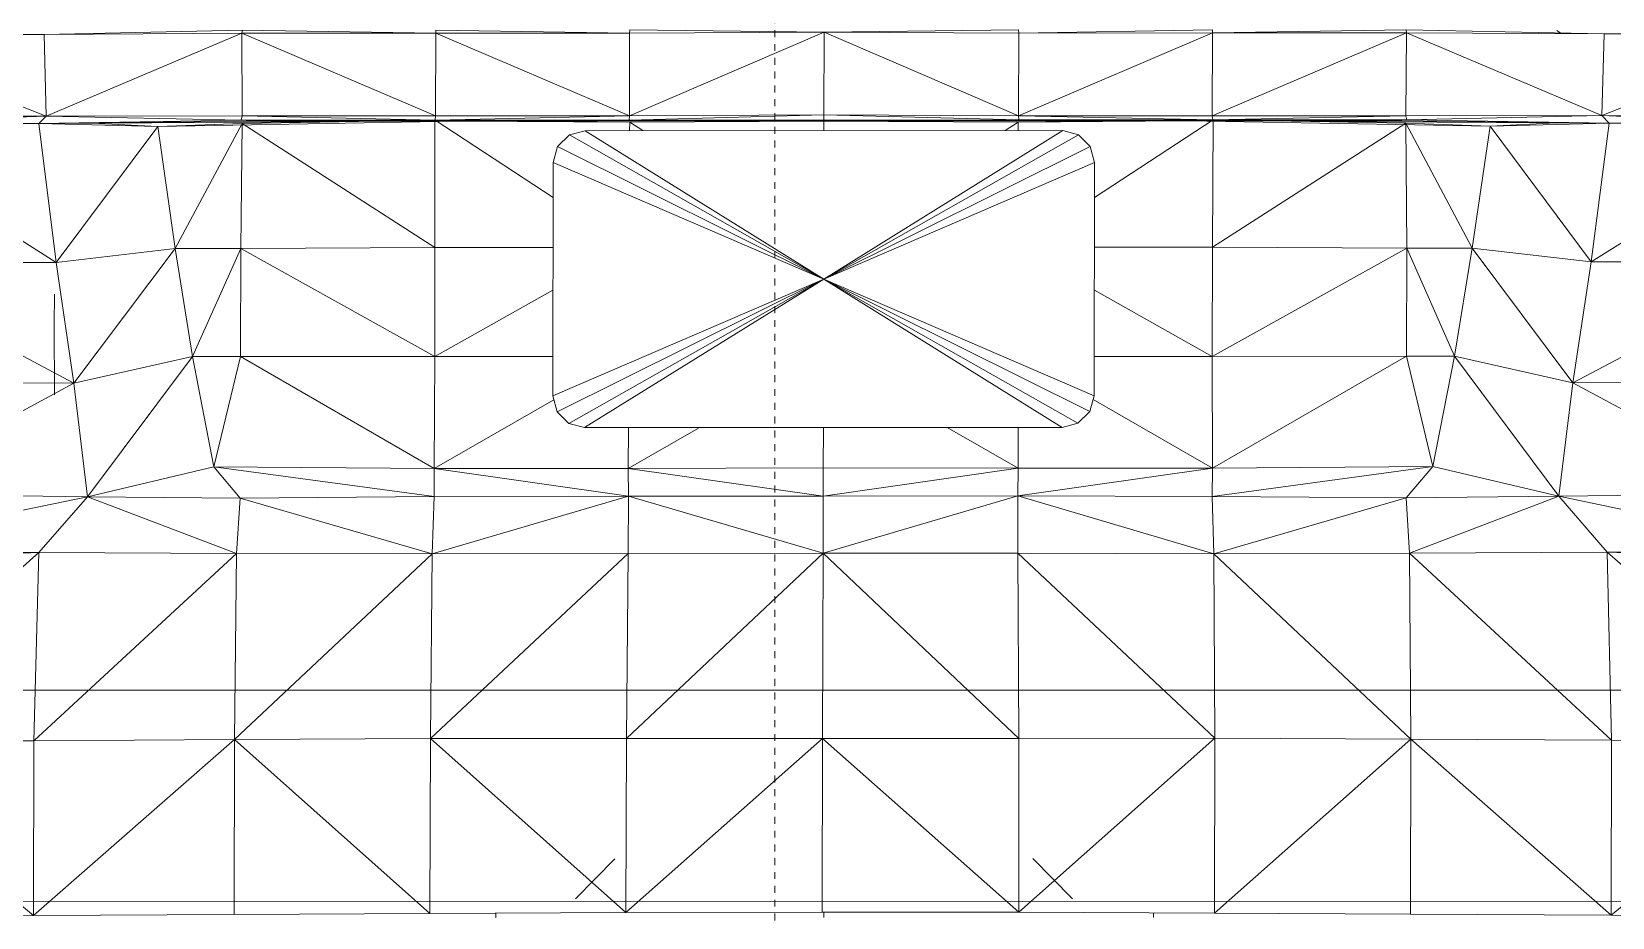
# Model space of a CAD drawing. Header units: inches. Extents: x 1747 to 7606, y -251 to 585.
# Drawn here: x 4749.84 to 4778.48, y -4.12 to 11.93 of the extents above; entities that cross this region are included whole.
import ezdxf

# ---------------------------------------------------------------- set-up
doc = ezdxf.new("R2010")
doc.units = ezdxf.units.IN
doc.header["$MEASUREMENT"] = 0
doc.linetypes.add('Aligning Line 1_8_', pattern=[0.25, 0.125, -0.125])
doc.linetypes.add('Grid Line 1_2_', pattern=[0.875, 0.5, -0.125, 0.125, -0.125])
for name, color, linetype, lineweight in [('0-3', 10, 'Continuous', 5), ('0-4', 7, 'Continuous', 9), ('A-FLOR-LEVL-1', 51, 'Grid Line 1_2_', 9), ('A-GENM', 5, 'Continuous', 9), ('G-ANNO-SYMB', 111, 'Aligning Line 1_8_', 9), ('G-ANNO-SYMB-1', 147, 'Aligning Line 1_8_', 9)]:
    doc.layers.add(name, color=color, linetype=linetype, lineweight=lineweight)

# ---------------------------------------------------------------- blocks, each defined once
blk = doc.blocks.new('CTR - 2nd Phase_rvt-2-BUILDING ELEVATION - NORTH')
at = {"layer": 'A-FLOR-LEVL-1'}
blk.add_line((-12558.481, 0), (-9609.49, 0), dxfattribs=at)
blk = doc.blocks.new('Land_Rover_Evoque_-_SUV_Car_Vehicle_Automobile_13067 - Land Rover EVOQUE_dwg-1230547-BUILDING ELEVATION - NORTH')
at = {"layer": 'A-GENM'}
for p, q in [((-12441.352, 11.878), (-12445.093, 11.878)), ((-12441.317, 10.399), (-12445.093, 11.878)), ((-12441.352, 11.878), (-12437.764, 11.956)), ((-12437.774, 11.898), (-12441.352, 11.878)), ((-12441.317, 10.399), (-12441.352, 11.878)), ((-12441.317, 10.399), (-12437.774, 11.898)), ((-12437.774, 11.898), (-12437.764, 11.956)), ((-12434.26, 11.899), (-12437.774, 11.898)), ((-12434.263, 10.401), (-12437.774, 11.898)), ((-12437.768, 10.4), (-12437.774, 11.898)), ((-12434.26, 11.899), (-12437.764, 11.956)), ((-12434.263, 10.401), (-12434.26, 11.899)), ((-12434.26, 11.899), (-12434.259, 11.957)), ((-12430.752, 11.9), (-12434.26, 11.899)), ((-12430.75, 10.402), (-12434.26, 11.899)), ((-12430.752, 11.9), (-12434.259, 11.957)), ((-12430.752, 11.9), (-12430.747, 11.958)), ((-12430.752, 11.9), (-12427.224, 11.92)), ((-12430.75, 10.402), (-12430.752, 11.9)), ((-12430.75, 10.402), (-12427.224, 11.92)), ((-12427.224, 11.92), (-12430.747, 11.958)), ((-12427.228, 10.421), (-12427.224, 11.92)), ((-12427.224, 11.92), (-12423.702, 11.96)), ((-12423.706, 10.403), (-12427.224, 11.92)), ((-12427.224, 11.92), (-12423.697, 11.902)), ((-12423.706, 10.403), (-12420.19, 11.903)), ((-12423.706, 10.403), (-12423.697, 11.902)), ((-12423.697, 11.902), (-12423.702, 11.96)), ((-12423.697, 11.902), (-12420.189, 11.96)), ((-12423.697, 11.902), (-12420.19, 11.903)), ((-12420.193, 10.404), (-12416.675, 11.904)), ((-12420.193, 10.404), (-12420.19, 11.903)), ((-12420.19, 11.903), (-12416.684, 11.962)), ((-12420.19, 11.903), (-12420.189, 11.96)), ((-12420.19, 11.903), (-12416.675, 11.904)), ((-12416.687, 10.405), (-12416.675, 11.904)), ((-12413.097, 11.886), (-12416.684, 11.962)), ((-12416.675, 11.904), (-12416.684, 11.962)), ((-12413.139, 10.406), (-12416.675, 11.904)), ((-12416.675, 11.904), (-12413.097, 11.886)), ((-12413.889, 11.903), (-12413.952, 11.948)), ((-12413.139, 10.406), (-12409.354, 11.887)), ((-12413.139, 10.406), (-12413.097, 11.886)), ((-12413.097, 11.886), (-12409.354, 11.887)), ((-12441.317, 10.399), (-12445.087, 10.245)), ((-12441.317, 10.399), (-12445.058, 10.38)), ((-12441.317, 10.399), (-12441.451, 10.265)), ((-12437.787, 10.323), (-12441.451, 10.265)), ((-12437.768, 10.4), (-12441.317, 10.399)), ((-12437.787, 10.323), (-12441.317, 10.399)), ((-12437.768, 10.4), (-12437.787, 10.323)), ((-12434.272, 10.324), (-12437.787, 10.323)), ((-12437.787, 10.323), (-12434.882, 10.315)), ((-12437.787, 10.323), (-12437.514, 10.306)), ((-12434.263, 10.401), (-12437.768, 10.4)), ((-12434.272, 10.324), (-12437.768, 10.4)), ((-12434.602, 10.319), (-12437.767, 10.266)), ((-12434.602, 10.319), (-12437.767, 10.266)), ((-12434.276, 8.02), (-12434.276, 10.324)), ((-12430.75, 10.402), (-12434.272, 10.324)), ((-12434.272, 10.324), (-12434.263, 10.401)), ((-12430.757, 10.325), (-12434.272, 10.324)), ((-12434.272, 10.324), (-12432.351, 10.308)), ((-12432.135, 8.922), (-12434.272, 10.322)), ((-12430.75, 10.402), (-12434.263, 10.401)), ((-12430.747, 10.288), (-12433.717, 10.319)), ((-12433.717, 10.319), (-12430.747, 10.288)), ((-12430.757, 10.325), (-12432.351, 10.308)), ((-12427.225, 10.309), (-12432.351, 10.308)), ((-12427.228, 10.421), (-12430.757, 10.325)), ((-12430.757, 10.325), (-12430.75, 10.402)), ((-12427.228, 10.325), (-12430.757, 10.325)), ((-12430.757, 10.325), (-12427.225, 10.309)), ((-12427.228, 10.421), (-12430.75, 10.402)), ((-12423.706, 10.403), (-12427.228, 10.421)), ((-12423.698, 10.327), (-12427.228, 10.421)), ((-12427.228, 10.421), (-12427.228, 10.325)), ((-12423.698, 10.327), (-12427.228, 10.325)), ((-12427.228, 10.325), (-12427.225, 10.309)), ((-12427.225, 10.309), (-12427.228, 10.307)), ((-12423.698, 10.327), (-12427.225, 10.309)), ((-12422.101, 10.311), (-12427.225, 10.309)), ((-12423.707, 10.289), (-12420.752, 10.322)), ((-12423.707, 10.289), (-12420.752, 10.322)), ((-12420.645, 10.311), (-12423.707, 10.289)), ((-12423.706, 10.403), (-12420.193, 10.404)), ((-12423.706, 10.403), (-12423.698, 10.327)), ((-12423.706, 10.403), (-12420.183, 10.327)), ((-12423.698, 10.327), (-12420.183, 10.327)), ((-12423.698, 10.327), (-12422.101, 10.311)), ((-12422.325, 8.924), (-12420.179, 10.328)), ((-12420.183, 10.327), (-12422.101, 10.311)), ((-12422.101, 10.311), (-12416.937, 10.312)), ((-12421.645, 10.312), (-12422.101, 10.311)), ((-12420.645, 10.311), (-12415.159, 10.215)), ((-12420.193, 10.404), (-12416.687, 10.405)), ((-12420.183, 10.327), (-12420.193, 10.404)), ((-12420.178, 10.328), (-12420.187, 8.023)), ((-12420.183, 10.327), (-12416.687, 10.405)), ((-12420.183, 10.327), (-12416.668, 10.329)), ((-12419.799, 10.322), (-12416.687, 10.272)), ((-12419.799, 10.322), (-12416.687, 10.272)), ((-12416.668, 10.329), (-12419.582, 10.319)), ((-12416.668, 10.329), (-12416.937, 10.312)), ((-12413.003, 10.272), (-12416.937, 10.312)), ((-12416.687, 10.405), (-12413.139, 10.406)), ((-12416.687, 10.405), (-12416.668, 10.329)), ((-12416.668, 10.329), (-12413.139, 10.406)), ((-12416.668, 10.329), (-12413.003, 10.272)), ((-12413.139, 10.406), (-12413.003, 10.272)), ((-12413.139, 10.406), (-12409.367, 10.254)), ((-12413.139, 10.406), (-12409.396, 10.389)), ((-12441.451, 10.265), (-12445.087, 10.245)), ((-12441.451, 10.265), (-12445.087, 10.245)), ((-12441.451, 10.265), (-12445.087, 10.245)), ((-12441.137, 7.748), (-12445.087, 10.245)), ((-12441.451, 10.265), (-12437.514, 10.306)), ((-12441.451, 10.265), (-12440.483, 10.267)), ((-12439.295, 10.209), (-12441.451, 10.265)), ((-12441.137, 7.748), (-12441.451, 10.265)), ((-12441.451, 10.265), (-12439.295, 10.209)), ((-12439.295, 10.209), (-12441.137, 7.748)), ((-12436.164, 10.293), (-12440.483, 10.267)), ((-12440.483, 10.267), (-12439.295, 10.209)), ((-12433.86, 10.306), (-12439.295, 10.209)), ((-12437.767, 10.266), (-12439.295, 10.209)), ((-12437.767, 10.266), (-12439.295, 10.209)), ((-12438.98, 8), (-12439.295, 10.209)), ((-12437.767, 10.266), (-12438.98, 8)), ((-12437.767, 10.266), (-12437.791, 7.999)), ((-12434.276, 8.02), (-12437.767, 10.266)), ((-12432.351, 10.308), (-12437.514, 10.306)), ((-12433.806, 10.307), (-12430.747, 10.288)), ((-12432.769, 10.309), (-12432.351, 10.308)), ((-12431.84, 10.056), (-12432.054, 9.845)), ((-12431.555, 10.133), (-12431.84, 10.056)), ((-12427.233, 7.445), (-12431.84, 10.056)), ((-12427.233, 7.445), (-12431.84, 10.056)), ((-12422.9, 10.136), (-12431.555, 10.133)), ((-12427.233, 7.445), (-12431.555, 10.133)), ((-12427.233, 7.445), (-12431.555, 10.133)), ((-12430.748, 10.133), (-12430.747, 10.288)), ((-12430.747, 10.288), (-12427.228, 10.307)), ((-12430.747, 10.288), (-12427.228, 10.307)), ((-12430.506, 10.134), (-12430.747, 10.288)), ((-12427.233, 7.445), (-12422.9, 10.136)), ((-12427.233, 7.445), (-12422.9, 10.136)), ((-12427.233, 7.445), (-12422.616, 10.059)), ((-12427.233, 7.445), (-12422.616, 10.059)), ((-12427.228, 10.307), (-12423.707, 10.289)), ((-12427.228, 10.134), (-12427.228, 10.307)), ((-12427.228, 10.307), (-12423.707, 10.289)), ((-12423.948, 10.135), (-12423.707, 10.289)), ((-12423.707, 10.135), (-12423.707, 10.289)), ((-12422.616, 10.059), (-12422.9, 10.136)), ((-12422.403, 9.847), (-12422.616, 10.059)), ((-12420.187, 8.023), (-12416.687, 10.272)), ((-12413.969, 10.274), (-12418.284, 10.298)), ((-12416.687, 10.272), (-12415.159, 10.215)), ((-12416.687, 10.272), (-12416.672, 8.005)), ((-12416.687, 10.272), (-12415.483, 8.005)), ((-12416.687, 10.272), (-12415.159, 10.215)), ((-12415.483, 8.005), (-12415.159, 10.215)), ((-12413.969, 10.274), (-12415.159, 10.215)), ((-12415.159, 10.215), (-12413.003, 10.272)), ((-12413.003, 10.272), (-12415.159, 10.215)), ((-12415.159, 10.215), (-12413.328, 7.755)), ((-12413.003, 10.272), (-12413.969, 10.274)), ((-12413.328, 7.755), (-12413.003, 10.272)), ((-12413.328, 7.755), (-12409.367, 10.254)), ((-12413.003, 10.272), (-12409.367, 10.254)), ((-12413.003, 10.272), (-12409.367, 10.254)), ((-12413.003, 10.272), (-12409.367, 10.254)), ((-12432.054, 9.845), (-12432.134, 9.557)), ((-12427.233, 7.445), (-12432.054, 9.845)), ((-12427.233, 7.445), (-12432.054, 9.845)), ((-12427.233, 7.445), (-12422.403, 9.847)), ((-12427.233, 7.445), (-12422.403, 9.847)), ((-12422.324, 9.559), (-12422.403, 9.847)), ((-12432.142, 5.33), (-12432.134, 9.557)), ((-12427.233, 7.445), (-12432.134, 9.557)), ((-12427.233, 7.445), (-12432.134, 9.557)), ((-12427.233, 7.445), (-12422.324, 9.559)), ((-12427.233, 7.445), (-12422.324, 9.559)), ((-12422.332, 5.333), (-12422.324, 9.559)), ((-12434.276, 8.02), (-12437.791, 7.999)), ((-12432.137, 8.02), (-12434.276, 8.02)), ((-12434.276, 8.02), (-12434.275, 6.041)), ((-12422.327, 8.023), (-12420.187, 8.023)), ((-12420.196, 6.045), (-12420.187, 8.023)), ((-12420.187, 8.023), (-12416.672, 8.005)), ((-12440.814, 5.558), (-12444.938, 7.748)), ((-12441.137, 7.748), (-12444.938, 7.748)), ((-12438.98, 8), (-12441.137, 7.748)), ((-12440.814, 5.558), (-12441.137, 7.748)), ((-12438.98, 8), (-12440.814, 5.558)), ((-12437.791, 7.999), (-12438.98, 8)), ((-12438.665, 6.04), (-12438.98, 8)), ((-12437.791, 7.999), (-12438.665, 6.04)), ((-12437.791, 7.999), (-12437.795, 6.04)), ((-12434.275, 6.041), (-12437.791, 7.999)), ((-12420.196, 6.045), (-12416.672, 8.005)), ((-12416.672, 8.005), (-12416.676, 6.046)), ((-12416.672, 8.005), (-12415.483, 8.005)), ((-12416.672, 8.005), (-12415.806, 6.046)), ((-12415.483, 8.005), (-12415.806, 6.046)), ((-12415.483, 8.005), (-12413.661, 5.565)), ((-12415.483, 8.005), (-12413.328, 7.755)), ((-12413.661, 5.565), (-12409.527, 7.757)), ((-12413.661, 5.565), (-12413.328, 7.755)), ((-12413.328, 7.755), (-12409.527, 7.757)), ((-12441.169, 7.174), (-12441.171, 6.615)), ((-12432.138, 7.244), (-12434.275, 6.041)), ((-12427.233, 7.445), (-12432.142, 5.33)), ((-12427.233, 7.445), (-12432.142, 5.33)), ((-12432.063, 5.042), (-12427.233, 7.445)), ((-12432.063, 5.042), (-12427.233, 7.445)), ((-12431.851, 4.831), (-12427.233, 7.445)), ((-12431.851, 4.831), (-12427.233, 7.445)), ((-12427.233, 7.445), (-12431.566, 4.754)), ((-12427.233, 7.445), (-12431.566, 4.754)), ((-12427.233, 7.445), (-12422.912, 4.756)), ((-12427.233, 7.445), (-12422.912, 4.756)), ((-12427.233, 7.445), (-12422.626, 4.834)), ((-12427.233, 7.445), (-12422.626, 4.834)), ((-12427.233, 7.445), (-12422.413, 5.045)), ((-12427.233, 7.445), (-12422.413, 5.045)), ((-12427.233, 7.445), (-12422.332, 5.333)), ((-12427.233, 7.445), (-12422.332, 5.333)), ((-12420.196, 6.045), (-12422.329, 7.247)), ((-12441.171, 6.615), (-12441.165, 5.346)), ((-12438.665, 6.04), (-12440.814, 5.558)), ((-12440.566, 3.503), (-12438.665, 6.04)), ((-12438.282, 4.042), (-12438.665, 6.04)), ((-12437.795, 6.04), (-12438.665, 6.04)), ((-12438.282, 4.042), (-12437.795, 6.04)), ((-12434.275, 6.041), (-12437.795, 6.04)), ((-12434.289, 4.014), (-12437.795, 6.04)), ((-12434.289, 4.014), (-12434.275, 6.041)), ((-12432.141, 6.042), (-12434.275, 6.041)), ((-12422.331, 6.044), (-12420.196, 6.045)), ((-12420.196, 6.045), (-12416.676, 6.046)), ((-12420.19, 4.018), (-12420.196, 6.045)), ((-12420.19, 4.018), (-12416.676, 6.046)), ((-12416.197, 4.048), (-12416.676, 6.046)), ((-12416.676, 6.046), (-12415.806, 6.046)), ((-12416.197, 4.048), (-12415.806, 6.046)), ((-12413.916, 3.51), (-12415.806, 6.046)), ((-12415.806, 6.046), (-12413.661, 5.565)), ((-12440.814, 5.558), (-12444.778, 5.577)), ((-12444.53, 3.56), (-12440.814, 5.558)), ((-12440.566, 3.503), (-12440.814, 5.558)), ((-12413.916, 3.51), (-12413.661, 5.565)), ((-12413.661, 5.565), (-12409.696, 5.586)), ((-12409.952, 3.569), (-12413.661, 5.565)), ((-12434.289, 4.014), (-12432.123, 5.26)), ((-12432.063, 5.042), (-12432.142, 5.33)), ((-12422.413, 5.045), (-12422.332, 5.333)), ((-12420.19, 4.018), (-12422.352, 5.262)), ((-12432.063, 5.042), (-12431.851, 4.831)), ((-12422.626, 4.834), (-12422.413, 5.045)), ((-12431.851, 4.831), (-12431.566, 4.754)), ((-12431.566, 4.754), (-12422.912, 4.756)), ((-12430.772, 4.015), (-12430.769, 4.755)), ((-12430.772, 4.015), (-12429.5, 4.744)), ((-12427.24, 4.025), (-12427.239, 4.755)), ((-12423.708, 4.017), (-12424.996, 4.756)), ((-12423.708, 4.017), (-12423.708, 4.756)), ((-12422.912, 4.756), (-12422.626, 4.834)), ((-12438.282, 4.042), (-12440.566, 3.503)), ((-12434.289, 4.014), (-12438.282, 4.042)), ((-12438.282, 4.042), (-12434.286, 3.504)), ((-12438.282, 4.042), (-12437.801, 3.475)), ((-12430.772, 4.015), (-12434.289, 4.014)), ((-12434.289, 4.014), (-12434.286, 3.504)), ((-12434.289, 4.014), (-12430.768, 3.515)), ((-12427.24, 4.025), (-12430.772, 4.015)), ((-12427.242, 3.515), (-12430.772, 4.015)), ((-12430.772, 4.015), (-12430.768, 3.515)), ((-12427.242, 3.515), (-12427.24, 4.025)), ((-12423.708, 4.017), (-12427.242, 3.515)), ((-12423.708, 4.017), (-12427.24, 4.025)), ((-12420.19, 4.018), (-12423.715, 3.517)), ((-12423.708, 4.017), (-12423.715, 3.517)), ((-12420.19, 4.018), (-12423.708, 4.017)), ((-12416.197, 4.048), (-12420.198, 3.508)), ((-12420.19, 4.018), (-12420.198, 3.508)), ((-12416.197, 4.048), (-12420.19, 4.018)), ((-12416.197, 4.048), (-12416.682, 3.48)), ((-12416.197, 4.048), (-12413.916, 3.51)), ((-12445.259, 2.53), (-12440.566, 3.503)), ((-12444.53, 3.56), (-12440.566, 3.503)), ((-12440.566, 3.503), (-12441.449, 2.493)), ((-12440.566, 3.503), (-12437.872, 2.474)), ((-12440.566, 3.503), (-12437.801, 3.475)), ((-12437.872, 2.474), (-12437.801, 3.475)), ((-12434.286, 3.504), (-12437.801, 3.475)), ((-12434.323, 2.465), (-12437.801, 3.475)), ((-12430.768, 3.515), (-12434.323, 2.465)), ((-12434.286, 3.504), (-12434.323, 2.465)), ((-12434.286, 3.504), (-12430.768, 3.515)), ((-12430.768, 3.515), (-12430.774, 2.476)), ((-12427.245, 2.477), (-12430.768, 3.515)), ((-12427.242, 3.515), (-12430.768, 3.515)), ((-12423.715, 3.517), (-12427.245, 2.477)), ((-12427.245, 2.477), (-12427.242, 3.515)), ((-12423.715, 3.517), (-12427.242, 3.515)), ((-12423.715, 3.517), (-12423.716, 2.477)), ((-12420.198, 3.508), (-12423.715, 3.517)), ((-12420.167, 2.469), (-12423.715, 3.517)), ((-12420.198, 3.508), (-12416.682, 3.48)), ((-12420.198, 3.508), (-12420.167, 2.469)), ((-12416.682, 3.48), (-12420.167, 2.469)), ((-12413.916, 3.51), (-12416.682, 3.48)), ((-12416.618, 2.48), (-12416.682, 3.48)), ((-12413.916, 3.51), (-12416.618, 2.48)), ((-12409.952, 3.569), (-12413.916, 3.51)), ((-12409.229, 2.54), (-12413.916, 3.51)), ((-12413.916, 3.51), (-12413.039, 2.501)), ((-12441.449, 2.493), (-12445.343, -0.937)), ((-12441.449, 2.493), (-12445.298, 2.339)), ((-12445.259, 2.53), (-12441.449, 2.493)), ((-12441.449, 2.493), (-12441.544, -0.917)), ((-12437.872, 2.474), (-12441.544, -0.917)), ((-12441.449, 2.493), (-12437.872, 2.474)), ((-12437.872, 2.474), (-12437.907, -0.897)), ((-12434.323, 2.465), (-12437.907, -0.897)), ((-12434.323, 2.465), (-12437.872, 2.474)), ((-12430.774, 2.476), (-12434.354, -0.877)), ((-12434.323, 2.465), (-12434.354, -0.877)), ((-12434.323, 2.465), (-12430.774, 2.476)), ((-12427.245, 2.477), (-12430.803, -0.876)), ((-12430.774, 2.476), (-12430.803, -0.876)), ((-12427.245, 2.477), (-12430.774, 2.476)), ((-12427.245, 2.477), (-12427.252, -0.876)), ((-12423.716, 2.477), (-12427.245, 2.477)), ((-12427.245, 2.477), (-12423.7, -0.875)), ((-12420.167, 2.469), (-12423.716, 2.477)), ((-12423.716, 2.477), (-12423.7, -0.875)), ((-12423.716, 2.477), (-12420.15, -0.874)), ((-12416.618, 2.48), (-12420.167, 2.469)), ((-12420.167, 2.469), (-12420.15, -0.874)), ((-12420.167, 2.469), (-12416.596, -0.892)), ((-12413.039, 2.501), (-12416.618, 2.48)), ((-12416.618, 2.48), (-12416.596, -0.892)), ((-12416.618, 2.48), (-12412.959, -0.91)), ((-12409.229, 2.54), (-12413.039, 2.501)), ((-12413.039, 2.501), (-12412.959, -0.91)), ((-12413.039, 2.501), (-12409.159, -0.927)), ((-12413.039, 2.501), (-12409.191, 2.348)), ((-12441.544, -0.917), (-12445.343, -0.937)), ((-12445.343, -0.937), (-12441.55, -4.086)), ((-12437.907, -0.897), (-12441.55, -4.086)), ((-12441.544, -0.917), (-12441.55, -4.086)), ((-12437.907, -0.897), (-12441.544, -0.917)), ((-12437.907, -0.897), (-12437.914, -4.067)), ((-12434.354, -0.877), (-12437.907, -0.897)), ((-12437.907, -0.897), (-12434.365, -4.047)), ((-12434.354, -0.877), (-12434.365, -4.047)), ((-12430.803, -0.876), (-12434.354, -0.877)), ((-12430.817, -4.027), (-12434.354, -0.877)), ((-12427.252, -0.876), (-12430.817, -4.027)), ((-12430.817, -4.027), (-12430.803, -0.876)), ((-12427.252, -0.876), (-12430.803, -0.876)), ((-12427.258, -4.026), (-12427.252, -0.876)), ((-12427.252, -0.876), (-12423.7, -0.875)), ((-12423.7, -4.025), (-12427.252, -0.876)), ((-12423.7, -4.025), (-12420.15, -0.874)), ((-12423.7, -0.875), (-12420.15, -0.874)), ((-12423.7, -4.025), (-12423.7, -0.875)), ((-12420.15, -0.874), (-12420.151, -4.043)), ((-12420.151, -4.043), (-12416.596, -0.892)), ((-12420.15, -0.874), (-12416.596, -0.892)), ((-12416.596, -0.892), (-12416.602, -4.061)), ((-12416.596, -0.892), (-12412.966, -4.079)), ((-12416.596, -0.892), (-12412.959, -0.91)), ((-12412.966, -4.079), (-12412.959, -0.91)), ((-12412.966, -4.079), (-12409.159, -0.927)), ((-12412.959, -0.91), (-12409.159, -0.927)), ((-12431.017, -3.056), (-12431.73, -3.781)), ((-12423.446, -3.054), (-12422.727, -3.779)), ((-12401.745, -3.819), (-12452.724, -3.833)), ((-12445.33, -4.116), (-12441.55, -4.086)), ((-12441.55, -4.086), (-12437.914, -4.067)), ((-12437.914, -4.067), (-12434.365, -4.047)), ((-12430.817, -4.027), (-12434.365, -4.047)), ((-12433.17, -4.123), (-12433.17, -4.04)), ((-12427.258, -4.026), (-12430.817, -4.027)), ((-12427.258, -4.026), (-12423.7, -4.025)), ((-12427.228, -4.026), (-12427.228, -4.122)), ((-12423.7, -4.025), (-12420.151, -4.043)), ((-12421.257, -4.037), (-12421.257, -4.12)), ((-12420.151, -4.043), (-12416.602, -4.061)), ((-12416.602, -4.061), (-12412.966, -4.079)), ((-12412.966, -4.079), (-12409.185, -4.106))]:
    blk.add_line(p, q, dxfattribs=at)
blk = doc.blocks.new('Land_Rover_Evoque_-_SUV_Car_Vehicle_Automobile_13067 - Land_Rover_Evoque_-_SUV_Car_Vehicle_Automobile_13067-1230553-BUILDING ELEVATION - NORTH')
blk.add_blockref('Land_Rover_Evoque_-_SUV_Car_Vehicle_Automobile_13067 - Land Rover EVOQUE_dwg-1230547-BUILDING ELEVATION - NORTH', (0, 0))
blk = doc.blocks.new('CTR  - Topography_rvt-2-BUILDING ELEVATION - NORTH')
at = {"layer": 'A-FLOR-LEVL-1'}
blk.add_line((-12558.481, 0), (-9609.49, 0), dxfattribs=at)
at = {"layer": 'G-ANNO-SYMB-1'}
blk.add_line((-9742.879, 0), (-12461.793, 0), dxfattribs=at)
at = {"layer": '0-4'}
blk.add_blockref('Land_Rover_Evoque_-_SUV_Car_Vehicle_Automobile_13067 - Land_Rover_Evoque_-_SUV_Car_Vehicle_Automobile_13067-1230553-BUILDING ELEVATION - NORTH', (0, 0), dxfattribs=at)
blk = doc.blocks.new('CTR - 1st Phase - Common Walls_rvt-2-BUILDING ELEVATION - NORTH')
at = {"layer": 'A-FLOR-LEVL-1'}
blk.add_line((-12558.481, 0), (-9609.49, 0), dxfattribs=at)
at = {"layer": 'G-ANNO-SYMB-1'}
for p, q in [((-12428.118, 526.953), (-12428.118, -145.908)), ((-9706.161, 0), (-12461.793, 0))]:
    blk.add_line(p, q, dxfattribs=at)

msp = doc.modelspace()

# ---------------------------------------------------------------- linework, layer by layer
at = {"layer": 'A-FLOR-LEVL-1'}
msp.add_line((4633.69, 0), (7581.181, 0), dxfattribs=at)
at = {"layer": 'G-ANNO-SYMB'}
msp.add_line((7485.261, 0), (4729.629, 0), dxfattribs=at)

# ---------------------------------------------------------------- block references
at = {"layer": '0-3'}
for name in ['CTR - 2nd Phase_rvt-2-BUILDING ELEVATION - NORTH', 'CTR - 1st Phase - Common Walls_rvt-2-BUILDING ELEVATION - NORTH', 'CTR  - Topography_rvt-2-BUILDING ELEVATION - NORTH']:
    msp.add_blockref(name, (17191.422, 0), dxfattribs=at)

doc.saveas('drawing.dxf')
